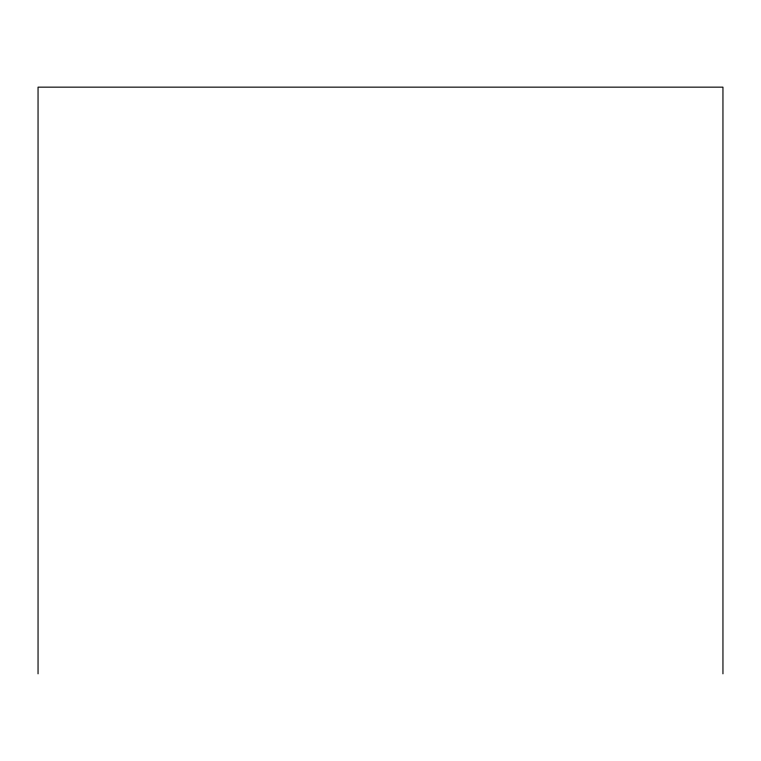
<?xml version="1.0" encoding="UTF-8"?>
<svg xmlns="http://www.w3.org/2000/svg" width="761" height="761" viewBox="0 0 761 761"><rect width="100%" height="100%" fill="white"/><g stroke="black" fill="none" stroke-linecap="round" stroke-linejoin="round"><path stroke-width="1.14" d="M722.95 673.846L722.95 87.154L38.05 87.154L38.05 673.846"/></g></svg>
